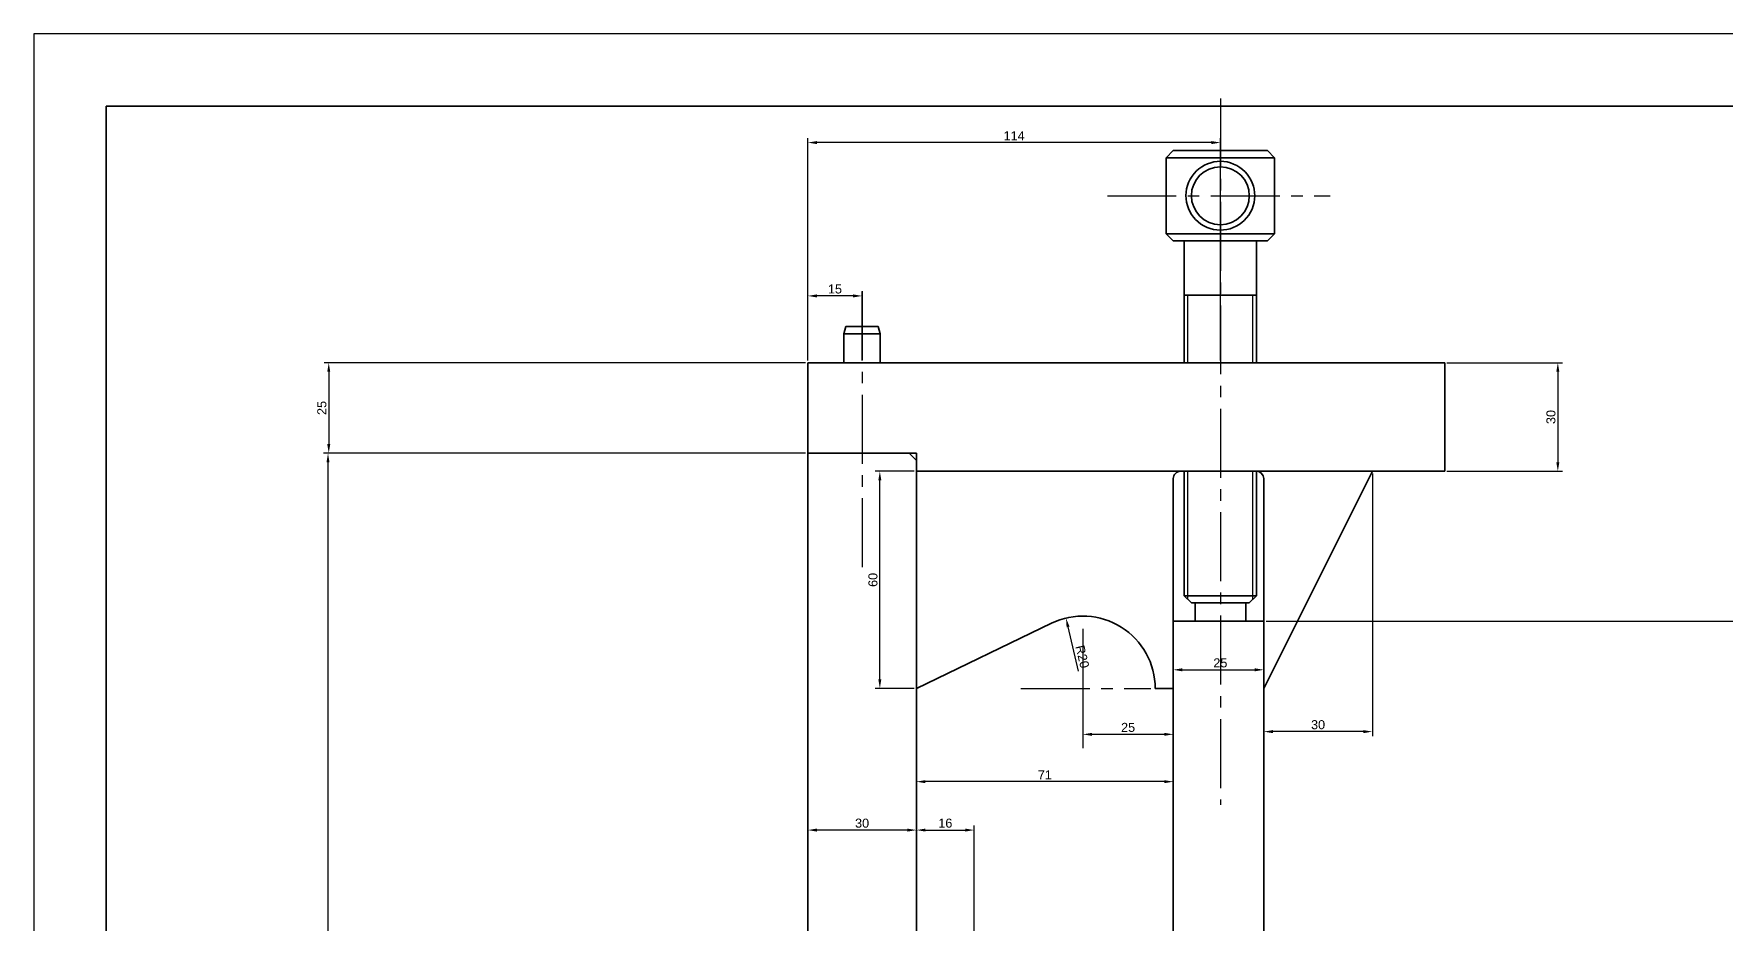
# Model space of a CAD drawing. Header units: millimetres. Extents: x 404 to 2877, y -584 to 1147.
# Drawn here: x 403.8 to 871.2, y 901 to 1146.7 of the extents above; entities that cross this region are included whole.
import ezdxf

# ---------------------------------------------------------------- set-up
doc = ezdxf.new("R2010")
doc.units = ezdxf.units.MM
doc.linetypes.add('CENTER2', pattern=[28.575, 19.05, -3.175, 3.175, -3.175])
for name, color, linetype in [('剖面线', 3, 'Continuous'), ('标注层', 3, 'Continuous'), ('点画线', 1, 'CENTER2'), ('细实线', 7, 'Continuous')]:
    doc.layers.add(name, color=color, linetype=linetype)
doc.layers.add('粗实线', color=50, linetype='Continuous', lineweight=35)
doc.layers.add('边框', color=7, linetype='Continuous', lineweight=35)
doc.styles.get("Standard").update_dxf_attribs({"font": 'arial.ttf'})
doc.dimstyles.new('ISO-25', dxfattribs={"dimtxt": 2.5, "dimasz": 2.5, "dimexe": 1.25, "dimexo": 0.625, "dimtad": 1, "dimtxsty": 'Standard', "dimcen": 2.5, "dimadec": 0, "dimazin": 0, "dimtfac": 1, "dimtmove": 0, "dimatfit": 3, "dimfxl": 1, "dimarcsym": 0})

# ---------------------------------------------------------------- blocks, each defined once
blk = doc.blocks.new('*D21')
at = {"layer": 'Defpoints', "color": 0, "transparency": 16777216}
for p in [(485.13, 1030.84), (617.72, 1030.84), (617.72, 710.84)]:
    blk.add_point(p, dxfattribs=at)
at = {"layer": '标注层', "color": 0, "lineweight": -2, "transparency": 16777216}
for p, q in [((617.09, 1030.84), (483.88, 1030.84)), ((485.13, 713.34), (485.13, 1028.34)), ((617.09, 710.84), (483.88, 710.84))]:
    blk.add_line(p, q, dxfattribs=at)
at = {"layer": '标注层', "color": 0, "transparency": 16777216}
for points in [[(484.71, 1028.34), (485.54, 1028.34), (485.13, 1030.84)], [(484.71, 713.34), (485.54, 713.34), (485.13, 710.84)]]:
    blk.add_solid(points, dxfattribs=at)
at = {"layer": '标注层', "color": 0, "transparency": 16777216, "insert": (483.22, 870.84), "char_height": 2.5, "attachment_point": 5, "rotation": 90}
blk.add_mtext('320', dxfattribs=at)
blk = doc.blocks.new('*D22')
at = {"layer": 'Defpoints', "color": 0, "transparency": 16777216}
for p in [(617.72, 1055.84), (485.33, 1030.84), (617.72, 1030.84)]:
    blk.add_point(p, dxfattribs=at)
at = {"layer": '标注层', "color": 0, "lineweight": -2, "transparency": 16777216}
for p, q in [((617.09, 1055.84), (484.08, 1055.84)), ((485.33, 1053.34), (485.33, 1033.34)), ((617.09, 1030.84), (484.08, 1030.84))]:
    blk.add_line(p, q, dxfattribs=at)
at = {"layer": '标注层', "color": 0, "transparency": 16777216}
for points in [[(484.92, 1053.34), (485.75, 1053.34), (485.33, 1055.84)], [(484.92, 1033.34), (485.75, 1033.34), (485.33, 1030.84)]]:
    blk.add_solid(points, dxfattribs=at)
at = {"layer": '标注层', "color": 0, "transparency": 16777216, "insert": (483.43, 1043.34), "char_height": 2.5, "attachment_point": 5, "rotation": 90}
blk.add_mtext('25', dxfattribs=at)
blk = doc.blocks.new('*D23')
at = {"layer": 'Defpoints', "color": 0, "transparency": 16777216}
for p in [(617.72, 965.84), (647.72, 965.84), (617.72, 926.72)]:
    blk.add_point(p, dxfattribs=at)
at = {"layer": '标注层', "color": 0, "lineweight": -2, "transparency": 16777216}
for p, q in [((617.72, 965.22), (617.72, 925.47)), ((647.72, 965.22), (647.72, 925.47)), ((645.22, 926.72), (620.22, 926.72))]:
    blk.add_line(p, q, dxfattribs=at)
at = {"layer": '标注层', "color": 0, "transparency": 16777216}
for points in [[(620.22, 927.13), (620.22, 926.3), (617.72, 926.72)], [(645.22, 927.13), (645.22, 926.3), (647.72, 926.72)]]:
    blk.add_solid(points, dxfattribs=at)
at = {"layer": '标注层', "color": 0, "transparency": 16777216, "insert": (632.72, 928.62), "char_height": 2.5, "attachment_point": 5}
blk.add_mtext('30', dxfattribs=at)
blk = doc.blocks.new('*D24')
at = {"layer": 'Defpoints', "color": 0, "transparency": 16777216}
for p in [(793.72, 1055.84), (793.72, 1025.84), (824.97, 1025.84)]:
    blk.add_point(p, dxfattribs=at)
at = {"layer": '标注层', "color": 0, "lineweight": -2, "transparency": 16777216}
for p, q in [((794.34, 1055.84), (826.22, 1055.84)), ((824.97, 1053.34), (824.97, 1028.34)), ((794.34, 1025.84), (826.22, 1025.84))]:
    blk.add_line(p, q, dxfattribs=at)
at = {"layer": '标注层', "color": 0, "transparency": 16777216}
for points in [[(824.56, 1053.34), (825.39, 1053.34), (824.97, 1055.84)], [(824.56, 1028.34), (825.39, 1028.34), (824.97, 1025.84)]]:
    blk.add_solid(points, dxfattribs=at)
at = {"layer": '标注层', "color": 0, "transparency": 16777216, "insert": (823.07, 1040.84), "char_height": 2.5, "attachment_point": 5, "rotation": 90}
blk.add_mtext('30', dxfattribs=at)
blk = doc.blocks.new('*D25')
at = {"layer": 'Defpoints', "color": 0, "transparency": 16777216}
for p in [(693.72, 965.84), (718.72, 965.84), (693.72, 953.17)]:
    blk.add_point(p, dxfattribs=at)
at = {"layer": '标注层', "color": 0, "lineweight": -2, "transparency": 16777216}
for p, q in [((693.72, 965.22), (693.72, 951.92)), ((718.72, 965.22), (718.72, 951.92)), ((716.22, 953.17), (696.22, 953.17))]:
    blk.add_line(p, q, dxfattribs=at)
at = {"layer": '标注层', "color": 0, "transparency": 16777216}
for points in [[(696.22, 953.59), (696.22, 952.75), (693.72, 953.17)], [(716.22, 953.59), (716.22, 952.75), (718.72, 953.17)]]:
    blk.add_solid(points, dxfattribs=at)
at = {"layer": '标注层', "color": 0, "transparency": 16777216, "insert": (706.22, 955.07), "char_height": 2.5, "attachment_point": 5}
blk.add_mtext('25', dxfattribs=at)
blk = doc.blocks.new('*D26')
at = {"layer": 'Defpoints', "color": 0, "transparency": 16777216}
for p in [(689.06, 985.29), (693.72, 965.84)]:
    blk.add_point(p, dxfattribs=at)
at = {"layer": '标注层', "color": 0, "lineweight": -2, "transparency": 16777216}
blk.add_line((692.56, 970.67), (689.64, 982.86), dxfattribs=at)
at = {"layer": '标注层', "color": 0, "transparency": 16777216}
blk.add_solid([(690.04, 982.96), (689.23, 982.76), (689.06, 985.29)], dxfattribs=at)
at = {"layer": '标注层', "color": 0, "transparency": 16777216, "insert": (693.57, 974.63), "char_height": 2.5, "attachment_point": 5, "rotation": 283.4713}
blk.add_mtext('R20', dxfattribs=at)
blk = doc.blocks.new('*D27')
at = {"layer": 'Defpoints', "color": 0, "transparency": 16777216}
for p in [(647.72, 965.84), (718.72, 965.84), (647.72, 940.1)]:
    blk.add_point(p, dxfattribs=at)
at = {"layer": '标注层', "color": 0, "lineweight": -2, "transparency": 16777216}
for p, q in [((647.72, 965.22), (647.72, 938.85)), ((718.72, 965.22), (718.72, 938.85)), ((716.22, 940.1), (650.22, 940.1))]:
    blk.add_line(p, q, dxfattribs=at)
at = {"layer": '标注层', "color": 0, "transparency": 16777216}
for points in [[(650.22, 940.51), (650.22, 939.68), (647.72, 940.1)], [(716.22, 940.51), (716.22, 939.68), (718.72, 940.1)]]:
    blk.add_solid(points, dxfattribs=at)
at = {"layer": '标注层', "color": 0, "transparency": 16777216, "insert": (683.22, 941.98), "char_height": 2.5, "attachment_point": 5}
blk.add_mtext('71', dxfattribs=at)
blk = doc.blocks.new('*D28')
at = {"layer": 'Defpoints', "color": 0, "transparency": 16777216}
for p in [(617.72, 1074.3), (617.72, 1055.84), (632.72, 1055.84)]:
    blk.add_point(p, dxfattribs=at)
at = {"layer": '标注层', "color": 0, "lineweight": -2, "transparency": 16777216}
for p, q in [((617.72, 1056.47), (617.72, 1075.55)), ((632.72, 1056.47), (632.72, 1075.55)), ((630.22, 1074.3), (620.22, 1074.3))]:
    blk.add_line(p, q, dxfattribs=at)
at = {"layer": '标注层', "color": 0, "transparency": 16777216}
for points in [[(620.22, 1074.72), (620.22, 1073.88), (617.72, 1074.3)], [(630.22, 1074.72), (630.22, 1073.88), (632.72, 1074.3)]]:
    blk.add_solid(points, dxfattribs=at)
at = {"layer": '标注层', "color": 0, "transparency": 16777216, "insert": (625.22, 1076.2), "char_height": 2.5, "attachment_point": 5}
blk.add_mtext('15', dxfattribs=at)
blk = doc.blocks.new('*D29')
at = {"layer": 'Defpoints', "color": 0, "transparency": 16777216}
for p in [(617.72, 1116.66), (617.72, 1055.84), (731.72, 1055.84)]:
    blk.add_point(p, dxfattribs=at)
at = {"layer": '标注层', "color": 0, "lineweight": -2, "transparency": 16777216}
for p, q in [((617.72, 1056.47), (617.72, 1117.91)), ((731.72, 1056.47), (731.72, 1117.91)), ((729.22, 1116.66), (620.22, 1116.66))]:
    blk.add_line(p, q, dxfattribs=at)
at = {"layer": '标注层', "color": 0, "transparency": 16777216}
for points in [[(620.22, 1117.08), (620.22, 1116.24), (617.72, 1116.66)], [(729.22, 1117.08), (729.22, 1116.24), (731.72, 1116.66)]]:
    blk.add_solid(points, dxfattribs=at)
at = {"layer": '标注层', "color": 0, "transparency": 16777216, "insert": (674.72, 1118.54), "char_height": 2.5, "attachment_point": 5}
blk.add_mtext('114', dxfattribs=at)
blk = doc.blocks.new('*D30')
at = {"layer": 'Defpoints', "color": 0, "transparency": 16777216}
for p in [(743.72, 1023.84), (773.72, 1025.84), (743.72, 953.92)]:
    blk.add_point(p, dxfattribs=at)
at = {"layer": '标注层', "color": 0, "lineweight": -2, "transparency": 16777216}
for p, q in [((773.72, 1025.22), (773.72, 952.67)), ((743.72, 1023.22), (743.72, 952.67)), ((771.22, 953.92), (746.22, 953.92))]:
    blk.add_line(p, q, dxfattribs=at)
at = {"layer": '标注层', "color": 0, "transparency": 16777216}
for points in [[(746.22, 954.34), (746.22, 953.5), (743.72, 953.92)], [(771.22, 954.34), (771.22, 953.5), (773.72, 953.92)]]:
    blk.add_solid(points, dxfattribs=at)
at = {"layer": '标注层', "color": 0, "transparency": 16777216, "insert": (758.72, 955.82), "char_height": 2.5, "attachment_point": 5}
blk.add_mtext('30', dxfattribs=at)
blk = doc.blocks.new('*D111')
at = {"layer": 'Defpoints', "color": 0, "transparency": 16777216}
for p in [(743.72, 971), (718.72, 965.84), (743.72, 965.84)]:
    blk.add_point(p, dxfattribs=at)
at = {"layer": '标注层', "color": 0, "lineweight": -2, "transparency": 16777216}
for p, q in [((718.72, 966.47), (718.72, 972.25)), ((743.72, 966.47), (743.72, 972.25)), ((721.22, 971), (741.22, 971))]:
    blk.add_line(p, q, dxfattribs=at)
at = {"layer": '标注层', "color": 0, "transparency": 16777216}
for points in [[(721.22, 971.42), (721.22, 970.58), (718.72, 971)], [(741.22, 971.42), (741.22, 970.58), (743.72, 971)]]:
    blk.add_solid(points, dxfattribs=at)
at = {"layer": '标注层', "color": 0, "transparency": 16777216, "insert": (731.72, 972.9), "char_height": 2.5, "attachment_point": 5}
blk.add_mtext('25', dxfattribs=at)
blk = doc.blocks.new('*D113')
at = {"layer": 'Defpoints', "color": 0, "transparency": 16777216}
for p in [(637.62, 1025.84), (647.72, 1025.84), (647.72, 965.84)]:
    blk.add_point(p, dxfattribs=at)
at = {"layer": '标注层', "color": 0, "lineweight": -2, "transparency": 16777216}
for p, q in [((647.09, 1025.84), (636.37, 1025.84)), ((637.62, 968.34), (637.62, 1023.34)), ((647.09, 965.84), (636.37, 965.84))]:
    blk.add_line(p, q, dxfattribs=at)
at = {"layer": '标注层', "color": 0, "transparency": 16777216}
for points in [[(637.2, 1023.34), (638.03, 1023.34), (637.62, 1025.84)], [(637.2, 968.34), (638.03, 968.34), (637.62, 965.84)]]:
    blk.add_solid(points, dxfattribs=at)
at = {"layer": '标注层', "color": 0, "transparency": 16777216, "insert": (635.72, 995.84), "char_height": 2.5, "attachment_point": 5, "rotation": 90}
blk.add_mtext('60', dxfattribs=at)
blk = doc.blocks.new('*D114')
at = {"layer": 'Defpoints', "color": 0, "transparency": 16777216}
for p in [(743.72, 984.48), (743.72, 879.48), (890.55, 879.48)]:
    blk.add_point(p, dxfattribs=at)
at = {"layer": '标注层', "color": 0, "lineweight": -2, "transparency": 16777216}
for p, q in [((744.34, 984.48), (891.8, 984.48)), ((890.55, 981.98), (890.55, 881.98)), ((744.34, 879.48), (891.8, 879.48))]:
    blk.add_line(p, q, dxfattribs=at)
at = {"layer": '标注层', "color": 0, "transparency": 16777216}
for points in [[(890.14, 981.98), (890.97, 981.98), (890.55, 984.48)], [(890.14, 881.98), (890.97, 881.98), (890.55, 879.48)]]:
    blk.add_solid(points, dxfattribs=at)
at = {"layer": '标注层', "color": 0, "transparency": 16777216, "insert": (888.65, 931.98), "char_height": 2.5, "attachment_point": 5, "rotation": 90}
blk.add_mtext('105', dxfattribs=at)
blk = doc.blocks.new('*D125')
at = {"layer": 'Defpoints', "color": 0, "transparency": 16777216}
for p in [(663.72, 926.72), (647.72, 870.84), (663.72, 868.84)]:
    blk.add_point(p, dxfattribs=at)
at = {"layer": '标注层', "color": 0, "lineweight": -2, "transparency": 16777216}
for p, q in [((647.72, 871.47), (647.72, 927.97)), ((650.22, 926.72), (661.22, 926.72)), ((663.72, 869.47), (663.72, 927.97))]:
    blk.add_line(p, q, dxfattribs=at)
at = {"layer": '标注层', "color": 0, "transparency": 16777216}
for points in [[(650.22, 927.13), (650.22, 926.3), (647.72, 926.72)], [(661.22, 927.13), (661.22, 926.3), (663.72, 926.72)]]:
    blk.add_solid(points, dxfattribs=at)
at = {"layer": '标注层', "color": 0, "transparency": 16777216, "insert": (655.72, 928.62), "char_height": 2.5, "attachment_point": 5}
blk.add_mtext('16', dxfattribs=at)

msp = doc.modelspace()

# ---------------------------------------------------------------- hatches: boundary and pattern name
at = {"layer": '剖面线'}
h = msp.add_hatch(dxfattribs=at)
h.set_pattern_fill('_USER', color=256, scale=5, angle=135, pattern_type=0)
h.set_pattern_definition([(135, (0, 0), (-3.535534, -3.535534), [])])
edge = h.paths.add_edge_path()
edge.add_spline(control_points=[(864.744, 720.841), (864.766, 727.657), (864.746, 734.249), (864.726, 740.841)], knot_values=[106.9354967, 106.9354967, 106.9354967, 106.9354967, 127.0332485, 127.0332485, 127.0332485, 127.0332485], degree=3, periodic=0)
edge.add_line((864.726, 740.841), (849.715, 740.841))
edge.add_line((849.715, 740.841), (848.715, 739.841))
edge.add_line((848.715, 739.841), (848.715, 721.841))
edge.add_line((848.715, 721.841), (849.715, 720.841))
edge.add_line((849.715, 720.841), (864.744, 720.841))
edge = h.paths.add_edge_path()
edge.add_line((838.715, 739.841), (837.715, 740.841))
edge.add_line((837.715, 740.841), (826.167, 740.841))
edge.add_spline(control_points=[(826.167, 740.841), (826.126, 736.868), (826.082, 730.325), (826.343, 723.504), (826.549, 720.841)], knot_values=[1.7527181, 1.7527181, 1.7527181, 1.7527181, 13.78396, 21.5020778, 21.5020778, 21.5020778, 21.5020778], degree=3, periodic=0)
edge.add_line((826.549, 720.841), (837.715, 720.841))
edge.add_line((837.715, 720.841), (838.715, 721.841))
edge.add_line((838.715, 721.841), (838.715, 739.841))
edge = h.paths.add_edge_path()
edge.add_spline(control_points=[(838.715, 878.966), (833.307, 875.167), (824.353, 868.878), (813.936, 862.81), (812.048, 858.841)], knot_values=[0, 0, 0, 0, 20.2195962, 33.479204, 33.479204, 33.479204, 33.479204], degree=3, periodic=0)
edge.add_line((812.048, 858.841), (838.715, 858.841))
edge.add_line((838.715, 858.841), (838.715, 862.091))
edge.add_line((838.715, 862.091), (838.715, 878.966))
edge = h.paths.add_edge_path()
edge.add_line((838.715, 842.841), (808.124, 842.841))
edge.add_spline(control_points=[(808.124, 842.841), (807.029, 837.415), (800.372, 835.69), (793.715, 833.966)], knot_values=[0, 0, 0, 0, 16.9226136, 16.9226136, 16.9226136, 16.9226136], degree=3, periodic=0)
edge.add_line((793.715, 833.966), (793.715, 823.841))
edge.add_line((793.715, 823.841), (793.715, 818.841))
edge.add_line((793.715, 818.841), (795.715, 820.841))
edge.add_line((795.715, 820.841), (834.715, 820.841))
edge.add_line((834.715, 820.841), (836.715, 818.841))
edge.add_line((836.715, 818.841), (838.715, 818.841))
edge.add_line((838.715, 818.841), (838.715, 823.841))
edge.add_line((838.715, 823.841), (838.715, 842.841))
h.paths.add_polyline_path([(1354.589, 735.841, 0.4142136), (1349.589, 740.841), (1334.589, 740.841), (1334.589, 734.841), (1331.339, 734.841), (1331.339, 720.841), (1331.589, 720.841), (1354.589, 720.841)])
edge = h.paths.add_edge_path()
edge.add_line((1309.589, 740.841), (1291.527, 740.841))
edge.add_spline(control_points=[(1291.527, 740.841), (1290.938, 734.073), (1290.061, 727.308), (1289.58, 720.841)], knot_values=[94.670311, 94.670311, 94.670311, 94.670311, 113.6267461, 113.6267461, 113.6267461, 113.6267461], degree=3, periodic=0)
edge.add_line((1289.58, 720.841), (1309.589, 720.841))
edge.add_line((1309.589, 720.841), (1309.589, 740.841))
h.paths.add_polyline_path([(1317.839, 734.841), (1314.589, 734.841), (1314.589, 720.841), (1317.589, 720.841), (1317.839, 720.841)])
h.paths.add_polyline_path([(1314.589, 734.841), (1314.589, 740.841), (1309.589, 740.841), (1309.589, 720.841), (1314.589, 720.841)])
h.paths.add_polyline_path([(1296.021, 1018.413), (1296.05, 1018.371), (1296.079, 1018.329), (1296.108, 1018.287), (1296.137, 1018.245), (1296.166, 1018.203), (1296.196, 1018.162), (1296.225, 1018.121), (1296.254, 1018.079), (1296.28, 1018.044), (1295.993, 1018.455)])

# ---------------------------------------------------------------- linework, layer by layer
msp.add_lwpolyline([(403.835, 305.705), (1592.835, 305.705), (1592.835, 1146.705), (403.835, 1146.705)], close=True)
at = {"layer": '点画线'}
for p, q in [((731.715, 1128.844), (731.715, 933.66)), ((700.488, 1101.981), (762.048, 1101.981)), ((632.715, 1075.564), (632.715, 998.862)), ((693.715, 982.278), (693.715, 949.318)), ((676.577, 965.841), (712.467, 965.841))]:
    msp.add_line(p, q, dxfattribs=at)
at = {"layer": '粗实线', "lineweight": 35, "ltscale": 0.070711}
for p, q in [((718.715, 1114.481), (716.715, 1112.481)), ((744.715, 1114.481), (746.715, 1112.481)), ((718.715, 1089.481), (716.715, 1091.481)), ((744.715, 1089.481), (746.715, 1091.481)), ((645.715, 1030.841), (647.715, 1028.841)), ((723.715, 989.481), (721.715, 991.481)), ((739.715, 989.481), (741.715, 991.481))]:
    msp.add_line(p, q, dxfattribs=at)
at = {"layer": '粗实线', "lineweight": 35, "ltscale": 0.195215}
for p, q in [((716.715, 1112.481), (724.524, 1112.481)), ((716.715, 1091.481), (724.524, 1091.481))]:
    msp.add_line(p, q, dxfattribs=at)
at = {"layer": '粗实线', "lineweight": 35}
for p, q in [((716.715, 1112.481), (716.715, 1091.481)), ((724.524, 1112.481), (746.715, 1112.481)), ((746.715, 1112.481), (746.715, 1091.481)), ((721.715, 1089.481), (721.715, 1055.841)), ((724.524, 1091.481), (746.715, 1091.481)), ((741.715, 1089.481), (741.715, 1055.841)), ((617.715, 1030.841), (617.715, 1055.841)), ((713.715, 1055.841), (617.715, 1055.841)), ((793.715, 1055.841), (713.715, 1055.841)), ((793.715, 1025.841), (793.715, 1055.841)), ((617.715, 715.841), (617.715, 1030.841)), ((617.715, 1030.841), (645.715, 1030.841)), ((617.715, 1030.841), (647.715, 1030.841)), ((647.715, 715.841), (647.715, 1028.841)), ((713.715, 1025.841), (647.715, 1025.841)), ((647.715, 1025.841), (647.715, 965.841)), ((793.715, 1025.841), (713.715, 1025.841)), ((718.715, 965.841), (718.715, 1023.841)), ((721.715, 1025.841), (721.715, 991.481)), ((741.715, 1025.841), (741.715, 991.481)), ((743.715, 965.841), (773.715, 1025.841)), ((743.715, 1023.841), (743.715, 965.841)), ((647.715, 965.841), (685.02, 983.852)), ((743.715, 984.481), (718.715, 984.481)), ((718.715, 984.481), (718.715, 879.481)), ((743.715, 984.481), (743.715, 879.481))]:
    msp.add_line(p, q, dxfattribs=at)
at = {"layer": '粗实线', "lineweight": 35, "ltscale": 0.169186}
for p, q in [((718.715, 1114.481), (725.483, 1114.481)), ((718.715, 1089.481), (725.483, 1089.481))]:
    msp.add_line(p, q, dxfattribs=at)
at = {"layer": '粗实线', "lineweight": 35, "ltscale": 0.480814}
for p, q in [((725.483, 1114.481), (744.715, 1114.481)), ((725.483, 1089.481), (744.715, 1089.481))]:
    msp.add_line(p, q, dxfattribs=at)
at = {"layer": '粗实线'}
msp.add_line((721.715, 1074.481), (741.715, 1074.481), dxfattribs=at)
at = {"layer": '粗实线', "lineweight": 35, "ltscale": 0.051764}
for p, q in [((627.715, 1063.841), (628.251, 1065.841)), ((637.715, 1063.841), (637.179, 1065.841))]:
    msp.add_line(p, q, dxfattribs=at)
at = {"layer": '粗实线', "lineweight": 35, "ltscale": 0.223206}
msp.add_line((637.179, 1065.841), (628.251, 1065.841), dxfattribs=at)
at = {"layer": '粗实线', "lineweight": 35, "ltscale": 0.25}
msp.add_line((637.715, 1063.841), (627.715, 1063.841), dxfattribs=at)
at = {"layer": '粗实线', "lineweight": 35, "ltscale": 0.2}
for p, q in [((627.715, 1055.841), (627.715, 1063.841)), ((637.715, 1055.841), (637.715, 1063.841))]:
    msp.add_line(p, q, dxfattribs=at)
at = {"layer": '粗实线', "lineweight": 35, "ltscale": 0.422456}
msp.add_line((623.715, 1055.841), (640.614, 1055.841), dxfattribs=at)
at = {"layer": '粗实线', "lineweight": 35, "ltscale": 0.027544}
msp.add_line((640.614, 1055.841), (641.715, 1055.841), dxfattribs=at)
at = {"layer": '粗实线', "lineweight": 35, "ltscale": 0.125}
for p, q in [((647.715, 1025.841), (647.715, 1030.841)), ((718.715, 965.841), (713.715, 965.841))]:
    msp.add_line(p, q, dxfattribs=at)
at = {"layer": '粗实线', "lineweight": 35, "ltscale": 0.130144}
msp.add_line((721.715, 991.481), (726.921, 991.481), dxfattribs=at)
at = {"layer": '粗实线', "lineweight": 35, "ltscale": 0.369856}
msp.add_line((726.921, 991.481), (741.715, 991.481), dxfattribs=at)
at = {"layer": '粗实线', "lineweight": 35, "ltscale": 0.104115}
msp.add_line((723.715, 989.481), (727.88, 989.481), dxfattribs=at)
at = {"layer": '粗实线', "lineweight": 35, "ltscale": 0.125002}
for p, q in [((724.715, 989.481), (724.715, 984.481)), ((738.715, 989.481), (738.715, 984.481))]:
    msp.add_line(p, q, dxfattribs=at)
at = {"layer": '粗实线', "lineweight": 35, "ltscale": 0.295885}
msp.add_line((727.88, 989.481), (739.715, 989.481), dxfattribs=at)
at = {"layer": '粗实线', "lineweight": 35}
msp.add_circle((731.715, 1101.981), 8, dxfattribs=at)
for centre, radius, start, end in [((731.715, 1101.981), 9.5, 61.35211, 241.35211), ((731.715, 1101.981), 9.5, 241.35211, 61.35211), ((720.715, 1023.841), 2, 90, 180.00001), ((741.715, 1023.841), 2, 0, 90), ((693.715, 965.841), 20, 0, 115.77146)]:
    msp.add_arc(centre, radius, start, end, dxfattribs=at)
at = {"layer": '细实线'}
for p, q in [((722.715, 1055.841), (722.715, 1074.481)), ((740.715, 1055.841), (740.715, 1074.481)), ((722.715, 990.481), (722.715, 1025.841)), ((740.715, 990.481), (740.715, 1025.841))]:
    msp.add_line(p, q, dxfattribs=at)
at = {"layer": '边框', "linetype": 'Continuous', "lineweight": 35}
for p, q in [((1572.835, 1126.705), (423.835, 1126.705)), ((423.835, 1126.705), (423.835, 325.705))]:
    msp.add_line(p, q, dxfattribs=at)

# ---------------------------------------------------------------- dimensions: what is measured, and where the dimension line sits
at = {"layer": '标注层'}
for base, p1, p2, picture, middle in [((617.715, 1116.66), (731.715, 1055.841), (617.715, 1055.841), '*D29', (674.715, 1116.66)), ((743.715, 970.999), (718.715, 965.841), (743.715, 965.841), '*D111', (731.715, 970.999))]:
    dim = msp.add_linear_dim(base=base, p1=p1, p2=p2, dimstyle='ISO-25', dxfattribs=at)
    dim.commit()
    dim.dimension.update_dxf_attribs({"geometry": picture, "text_midpoint": middle, "dimtype": 160})
for base, p1, p2, picture, middle in [((617.715, 1074.3), (632.715, 1055.841), (617.715, 1055.841), '*D28', (625.215, 1076.201)), ((743.715, 953.92), (773.715, 1025.841), (743.715, 1023.841), '*D30', (758.715, 955.822)), ((617.715, 926.716), (647.715, 965.841), (617.715, 965.841), '*D23', (632.715, 928.618)), ((647.715, 940.097), (718.715, 965.841), (647.715, 965.841), '*D27', (683.215, 941.977)), ((693.715, 953.168), (718.715, 965.841), (693.715, 965.841), '*D25', (706.215, 955.07)), ((663.715, 926.716), (647.715, 870.841), (663.715, 868.841), '*D125', (655.715, 928.617))]:
    dim = msp.add_linear_dim(base=base, p1=p1, p2=p2, dimstyle='ISO-25', dxfattribs=at)
    dim.commit()
    dim.dimension.update_dxf_attribs({"geometry": picture, "text_midpoint": middle})
for base, p1, p2, picture, middle in [((485.335, 1030.841), (617.715, 1055.841), (617.715, 1030.841), '*D22', (483.433, 1043.341)), ((824.973, 1025.841), (793.715, 1055.841), (793.715, 1025.841), '*D24', (823.07, 1040.841)), ((485.126, 1030.841), (617.715, 710.841), (617.715, 1030.841), '*D21', (483.224, 870.841)), ((637.618, 1025.841), (647.715, 965.841), (647.715, 1025.841), '*D113', (635.716, 995.841)), ((890.555, 879.481), (743.715, 984.481), (743.715, 879.481), '*D114', (888.653, 931.981))]:
    dim = msp.add_linear_dim(base=base, p1=p1, p2=p2, angle=90, dimstyle='ISO-25', dxfattribs=at)
    dim.commit()
    dim.dimension.update_dxf_attribs({"geometry": picture, "text_midpoint": middle})
dim = msp.add_radius_dim(center=(693.715, 965.841), mpoint=(689.056, 985.291), dimstyle='ISO-25', dxfattribs=at)
dim.commit()
dim.dimension.update_dxf_attribs({"geometry": '*D26', "text_midpoint": (691.717, 974.183), "dimtype": 164})

doc.saveas('drawing.dxf')
